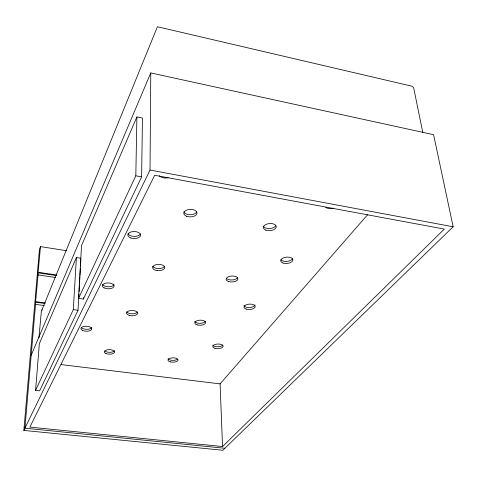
<?xml version="1.0" encoding="UTF-8"?>
<svg xmlns="http://www.w3.org/2000/svg" width="477" height="477" viewBox="0 0 477 477"><rect width="100%" height="100%" fill="white"/><g stroke="black" fill="none" stroke-linecap="round" stroke-linejoin="round"><path stroke-width="0.72" d="M23.85 430.421L150.022 170.033L150.768 72.927L433.593 134.693L453.15 226.778L222.831 450.264L23.85 430.421L39.436 249.477L40.473 246.603L66.744 250.735M141.621 176.884L142.444 118.052L136.899 116.925L81.531 245.607L78.568 298.363L83.374 299.049L141.621 176.884L135.814 175.816L78.568 298.363M135.814 175.816L136.899 116.925M83.374 299.049L83.451 297.565M80.941 258.248L76.403 257.538L39.352 343.655L35.578 390.377L39.615 390.83L78.019 310.277L78.938 293.921M79.063 291.691L79.438 285.007M79.522 283.517L79.897 276.827M79.981 275.342L80.357 268.652M80.482 266.422L80.857 259.732M35.578 390.377L73.303 309.621L76.403 257.538M38.941 337.799L41.344 311.368L157.428 26.736L411.878 86.194L413.309 87.267L413.774 88.358L422.795 132.523M55.708 277.513L38.053 274.895L35.322 304.898L35.531 304.356L44.355 305.584M40.473 246.603L37.844 275.456L38.053 274.895M35.531 304.356L24.935 428.185L224.888 448.273M31.172 355.282L150.768 72.927M41.863 310.294L42.191 309.782M367.678 214.62L220.1 383.884L61.181 364.595M222.538 446.55L444.331 229.079L154.679 175.262L29.89 427.106L222.538 446.55L220.082 383.508M35.554 302.174L45.059 303.503M73.303 309.621L78.019 310.277M35.763 301.631L45.279 302.961M38.279 272.278L56.638 275.014M38.065 272.838L56.411 275.569M150.022 170.033L453.15 226.778M114.504 350.702A5.169 2.272 1.2 0 1 110.241 352.312A5.169 2.272 1.2 0 1 105.065 351.15M196.643 212.08A6.636 3.786 -1.3 0 1 189.959 214.739A6.636 3.786 -1.3 0 1 183.872 211.824M292.675 258.331A6.135 3.184 -4.9 0 1 287.309 261.342A6.135 3.184 -4.9 0 1 280.947 259.744M114.027 284.697A5.891 2.951 1.7 0 1 108.41 286.79A5.891 2.951 1.7 0 1 102.668 284.53M237.445 277.841A5.921 3.005 -2.7 0 1 232.108 279.957A5.921 3.005 -2.7 0 1 226.545 278.395M222.771 345.115A5.187 2.313 -2 0 1 217.452 346.767A5.187 2.313 -2 0 1 212.802 345.008M137.477 311.934A5.581 2.659 0.7 0 1 132.069 313.818A5.581 2.659 0.7 0 1 126.715 311.791M275.611 226.009A6.493 3.583 -4.6 0 1 269.624 228.531A6.493 3.583 -4.6 0 1 263.674 226.653M164.523 266.285A6.058 3.154 0 0 1 157.112 268.497L155.657 268.181A6.058 3.154 0 0 1 152.837 266.279M177.265 359.318A5.05 2.188 -0.7 0 1 172.137 360.338A5.05 2.188 -0.7 0 1 168.095 358.698M91.745 327.532A5.444 2.498 2 0 1 86.641 329.315A5.444 2.498 2 0 1 81.257 327.407M205.289 321.504A5.444 2.552 -1.5 0 1 199.768 323.323A5.444 2.552 -1.5 0 1 194.807 321.373M140.447 233.927A6.428 3.53 1.1 0 1 134.204 236.407A6.428 3.53 1.1 0 1 128.051 233.7M255.046 304.922A5.617 2.701 -3.2 0 1 249.56 307.534A5.617 2.701 -3.2 0 1 243.932 305.477M333.447 208.151A6.785 3.798 -7.4 0 1 325.696 207.382M168.256 177.7A7.083 4.293 0 0 1 159.276 175.769M157.112 270.56L155.651 270.25A6.07 3.142 0 0 1 153.075 266.321A6.07 3.142 0 0 1 160.266 264.491L161.733 264.807A6.07 3.142 0 0 1 164.279 268.73A6.07 3.142 0 0 1 157.112 270.56M246.221 309.102A5.623 2.689 -3.2 0 0 255.177 306.896A5.623 2.689 -3.2 0 0 247.402 304.415A5.623 2.689 -3.2 0 0 246.221 309.102M282.962 263.006A6.141 3.178 -4.9 0 0 292.872 260.406A6.141 3.178 -4.9 0 0 284.62 257.449A6.141 3.178 -4.9 0 0 282.962 263.006M186.71 216.331A6.648 3.78 -1.3 0 0 197.043 213.291A6.648 3.78 -1.3 0 0 187.485 209.785A6.648 3.78 -1.3 0 0 186.71 216.331M265.826 230.129A6.499 3.577 -4.6 0 0 276.249 227.231A6.499 3.577 -4.6 0 0 267.406 223.898A6.499 3.577 -4.6 0 0 265.826 230.129M104.117 287.881A5.903 2.945 1.7 0 0 113.961 286.731A5.903 2.945 1.7 0 0 106.669 282.998A5.903 2.945 1.7 0 0 104.117 287.881M170.295 361.876A5.056 2.182 -0.7 0 0 178.082 360.069A5.056 2.182 -0.7 0 0 170.73 358.09A5.056 2.182 -0.7 0 0 170.295 361.876M105.811 353.475A5.175 2.266 1.2 0 0 114.45 352.569A5.175 2.266 1.2 0 0 108.046 349.707A5.175 2.266 1.2 0 0 105.811 353.475M214.978 348.293A5.193 2.307 -2 0 0 223.147 346.391A5.193 2.307 -2 0 0 215.807 344.293A5.193 2.307 -2 0 0 214.978 348.293M130.919 238.005A6.439 3.524 1.1 0 0 140.655 235.167A6.439 3.524 1.1 0 0 131.092 231.905A6.439 3.524 1.1 0 0 130.919 238.005M129.213 315.38A5.587 2.653 0.7 0 0 137.656 313.216A5.587 2.653 0.7 0 0 129.333 310.789A5.587 2.653 0.7 0 0 129.213 315.38M82.622 330.448A5.45 2.492 2 0 0 91.656 329.458A5.45 2.492 2 0 0 84.787 326.304A5.45 2.492 2 0 0 82.622 330.448M197.126 324.867A5.456 2.546 -1.5 0 0 205.635 322.786A5.456 2.546 -1.5 0 0 197.842 320.461A5.456 2.546 -1.5 0 0 197.126 324.867M228.543 281.543A5.927 2.999 -2.7 0 0 237.916 279.105A5.927 2.999 -2.7 0 0 229.622 276.338A5.927 2.999 -2.7 0 0 228.543 281.543"/></g></svg>
